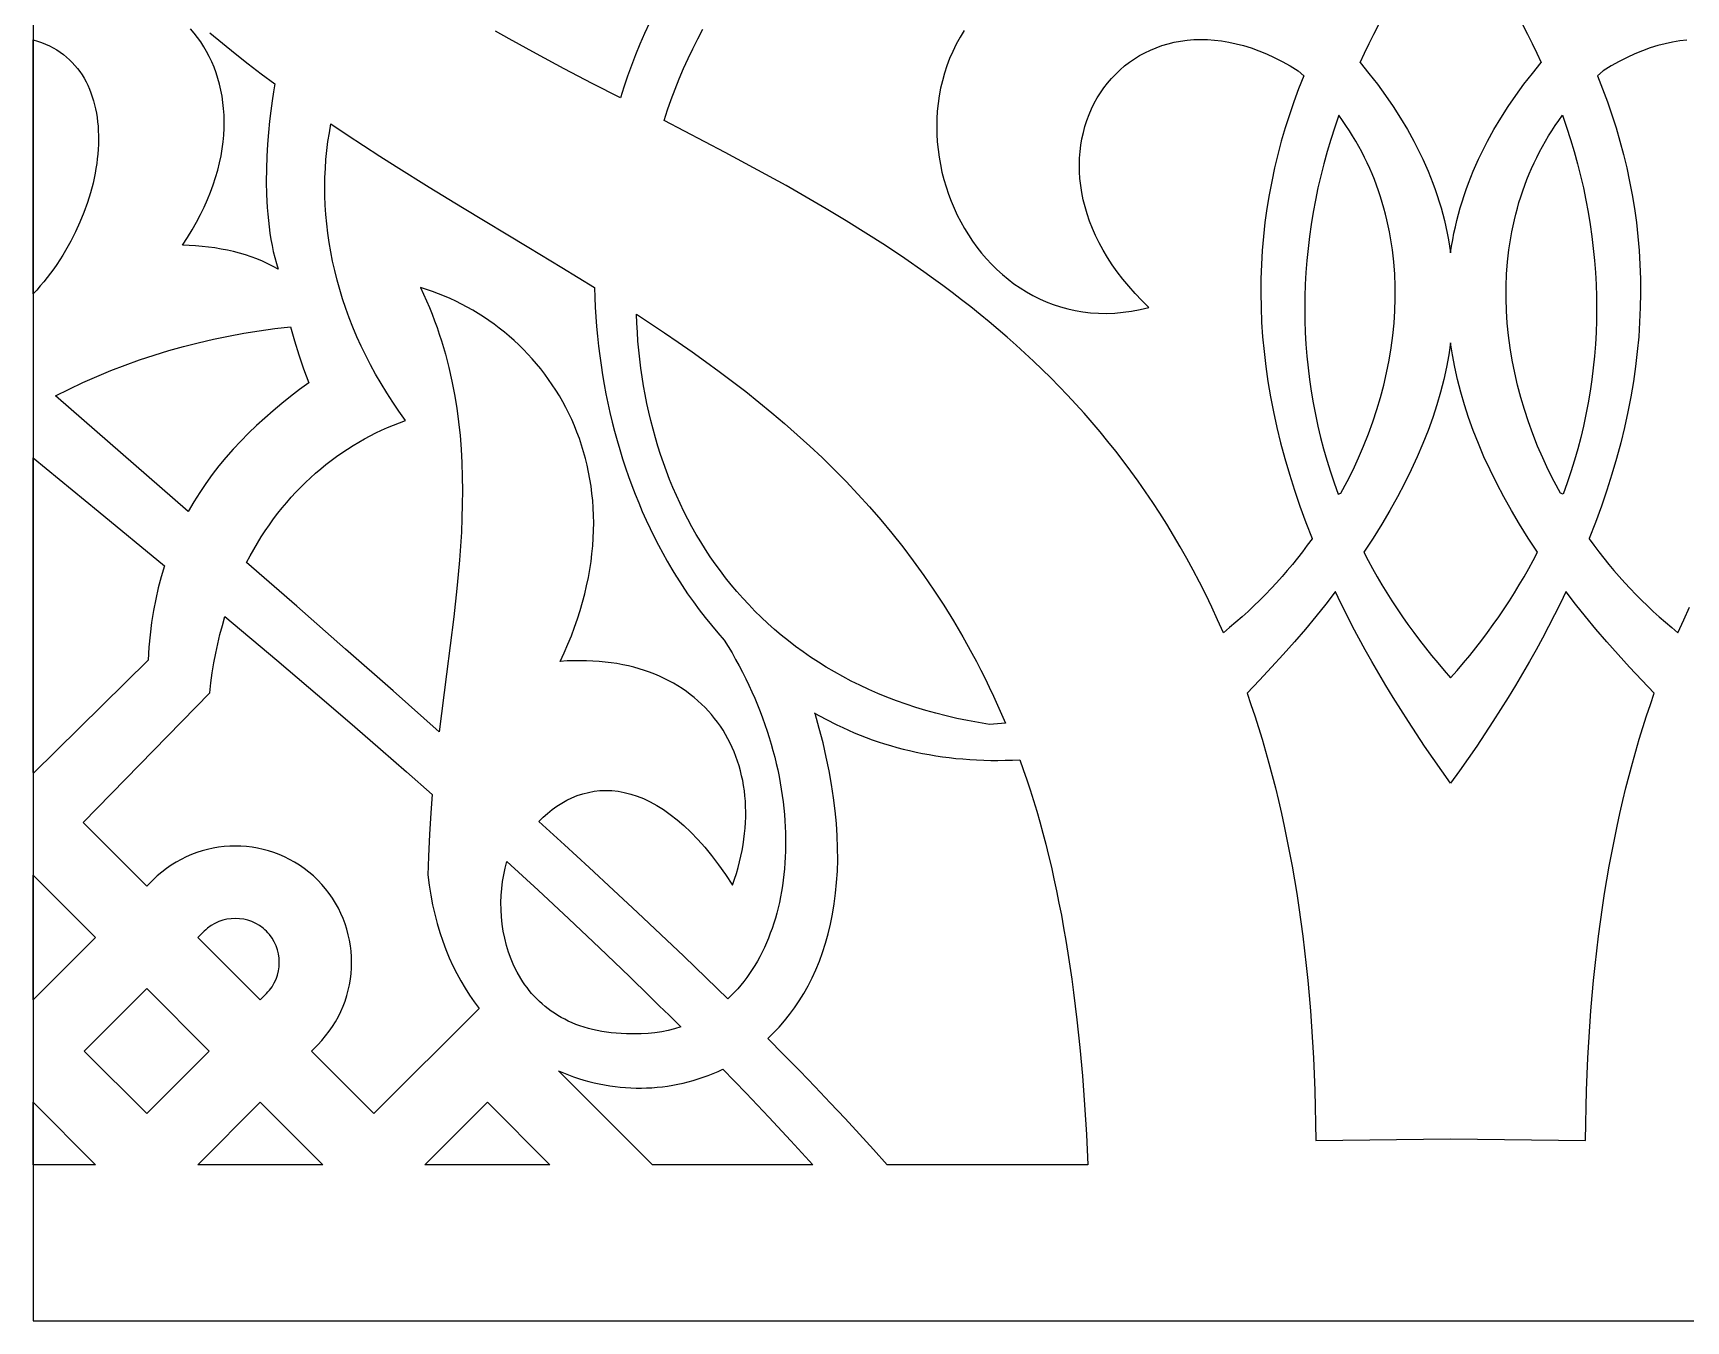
# Model space of a CAD drawing. Extents: x -53 to 63, y 97 to 137.
# Drawn here: x -53.04 to -23.91, y 96.79 to 119.49 of the extents above; entities that cross this region are included whole.
import ezdxf

# ---------------------------------------------------------------- set-up
doc = ezdxf.new("R2010")
doc.units = 0
doc.header["$MEASUREMENT"] = 0
doc.layers.get('0').update_dxf_attribs({"linetype": 'CONTINUOUS'})
doc.layers.add('LAYER_1', color=18, linetype='CONTINUOUS')

msp = doc.modelspace()

# ---------------------------------------------------------------- linework, layer by layer
msp.add_line((-53.042, 136.793), (-53.042, 96.793))
at = {"layer": 'LAYER_1'}
for points in [[(-49.927, 119.495), (-49.706, 119.31), (-49.482, 119.128), (-49.254, 118.948), (-49.021, 118.769), (-48.782, 118.592), (-48.806, 118.451), (-48.83, 118.292), (-48.854, 118.119), (-48.875, 117.933), (-48.895, 117.736), (-48.911, 117.529), (-48.923, 117.314), (-48.93, 117.093), (-48.932, 116.868), (-48.928, 116.641), (-48.916, 116.413), (-48.907, 116.299), (-48.896, 116.186), (-48.883, 116.074), (-48.868, 115.962), (-48.85, 115.852), (-48.83, 115.743), (-48.808, 115.636), (-48.782, 115.531), (-48.754, 115.428), (-48.723, 115.327), (-48.813, 115.377), (-48.905, 115.423), (-49, 115.467), (-49.097, 115.507), (-49.197, 115.544), (-49.299, 115.578), (-49.403, 115.608), (-49.509, 115.636), (-49.616, 115.66), (-49.726, 115.682), (-49.836, 115.701), (-49.949, 115.716), (-50.063, 115.729), (-50.178, 115.739), (-50.294, 115.747), (-50.411, 115.751), (-50.322, 115.886), (-50.239, 116.021), (-50.162, 116.156), (-50.092, 116.289), (-50.027, 116.422), (-49.968, 116.554), (-49.914, 116.685), (-49.867, 116.816), (-49.825, 116.945), (-49.788, 117.073), (-49.756, 117.199), (-49.73, 117.324), (-49.709, 117.448), (-49.693, 117.57), (-49.681, 117.691), (-49.675, 117.81), (-49.673, 117.927), (-49.676, 118.043), (-49.684, 118.156), (-49.695, 118.267), (-49.711, 118.376), (-49.732, 118.483), (-49.756, 118.588), (-49.784, 118.69), (-49.817, 118.79), (-49.853, 118.887), (-49.893, 118.981), (-49.936, 119.073), (-49.983, 119.162), (-50.033, 119.248), (-50.087, 119.331), (-50.143, 119.411), (-50.203, 119.488), (-50.266, 119.561)], [(-42.182, 119.668), (-42.266, 119.482), (-42.347, 119.294), (-42.424, 119.106), (-42.497, 118.917), (-42.566, 118.726), (-42.63, 118.535), (-42.691, 118.344), (-43.187, 118.601), (-43.68, 118.859), (-44.169, 119.12), (-44.653, 119.385), (-44.893, 119.519)], [(-36.633, 119.535), (-36.707, 119.414), (-36.774, 119.291), (-36.835, 119.165), (-36.89, 119.038), (-36.939, 118.909), (-36.982, 118.779), (-37.018, 118.647), (-37.049, 118.515), (-37.074, 118.381), (-37.094, 118.247), (-37.107, 118.112), (-37.116, 117.977), (-37.118, 117.841), (-37.116, 117.706), (-37.108, 117.571), (-37.095, 117.437), (-37.076, 117.303), (-37.053, 117.17), (-37.025, 117.038), (-36.991, 116.908), (-36.953, 116.779), (-36.911, 116.651), (-36.863, 116.526), (-36.811, 116.402), (-36.755, 116.281), (-36.694, 116.162), (-36.629, 116.045), (-36.559, 115.932), (-36.486, 115.822), (-36.408, 115.714), (-36.326, 115.611), (-36.241, 115.51), (-36.151, 115.414), (-36.058, 115.322), (-35.961, 115.234), (-35.861, 115.15), (-35.757, 115.071), (-35.649, 114.996), (-35.538, 114.927), (-35.424, 114.863), (-35.307, 114.804), (-35.187, 114.75), (-35.064, 114.703), (-34.937, 114.661), (-34.808, 114.626), (-34.677, 114.597), (-34.542, 114.574), (-34.405, 114.559), (-34.265, 114.55), (-34.123, 114.548), (-33.978, 114.554), (-33.832, 114.567), (-33.683, 114.588), (-33.532, 114.617), (-33.378, 114.654), (-33.505, 114.777), (-33.623, 114.901), (-33.735, 115.026), (-33.839, 115.152), (-33.936, 115.279), (-34.026, 115.406), (-34.109, 115.534), (-34.185, 115.662), (-34.254, 115.79), (-34.317, 115.918), (-34.373, 116.046), (-34.423, 116.173), (-34.467, 116.3), (-34.504, 116.426), (-34.535, 116.552), (-34.561, 116.677), (-34.58, 116.801), (-34.593, 116.923), (-34.601, 117.044), (-34.603, 117.164), (-34.6, 117.282), (-34.591, 117.399), (-34.578, 117.513), (-34.558, 117.626), (-34.534, 117.736), (-34.505, 117.844), (-34.471, 117.95), (-34.432, 118.053), (-34.389, 118.153), (-34.341, 118.251), (-34.289, 118.345), (-34.232, 118.436), (-34.171, 118.524), (-34.106, 118.608), (-34.037, 118.689), (-33.964, 118.766), (-33.887, 118.839), (-33.807, 118.908), (-33.722, 118.973), (-33.635, 119.034), (-33.544, 119.09), (-33.449, 119.142), (-33.352, 119.189), (-33.251, 119.23), (-33.148, 119.267), (-33.041, 119.299), (-32.932, 119.326), (-32.82, 119.347), (-32.706, 119.362), (-32.589, 119.372), (-32.469, 119.375), (-32.348, 119.373), (-32.224, 119.365), (-32.098, 119.35), (-31.971, 119.329), (-31.841, 119.301), (-31.71, 119.267), (-31.577, 119.225), (-31.442, 119.177), (-31.307, 119.121), (-31.17, 119.058), (-31.031, 118.988), (-30.892, 118.91), (-30.751, 118.824), (-30.65, 118.732), (-30.65, 118.732), (-30.74, 118.505), (-30.824, 118.277), (-30.903, 118.048), (-30.977, 117.816), (-31.045, 117.584), (-31.107, 117.349), (-31.164, 117.113), (-31.215, 116.875), (-31.26, 116.635), (-31.3, 116.394), (-31.333, 116.15), (-31.36, 115.905), (-31.382, 115.658), (-31.396, 115.409), (-31.405, 115.158), (-31.407, 114.906), (-31.403, 114.651), (-31.392, 114.394), (-31.374, 114.135), (-31.35, 113.875), (-31.319, 113.612), (-31.281, 113.347), (-31.236, 113.08), (-31.184, 112.811), (-31.125, 112.54), (-31.058, 112.266), (-30.984, 111.991), (-30.903, 111.713), (-30.815, 111.433), (-30.719, 111.15), (-30.615, 110.866), (-30.503, 110.579), (-30.503, 110.577), (-30.587, 110.462), (-30.672, 110.349), (-30.759, 110.237), (-30.849, 110.126), (-30.94, 110.017), (-31.033, 109.91), (-31.128, 109.803), (-31.225, 109.699), (-31.324, 109.595), (-31.425, 109.494), (-31.528, 109.394), (-31.632, 109.296), (-31.738, 109.199), (-31.846, 109.105), (-31.956, 109.012), (-32.067, 108.921), (-32.168, 109.149), (-32.272, 109.373), (-32.378, 109.593), (-32.486, 109.809), (-32.597, 110.021), (-32.71, 110.23), (-32.826, 110.435), (-32.944, 110.636), (-33.064, 110.834), (-33.186, 111.028), (-33.311, 111.218), (-33.437, 111.406), (-33.566, 111.59), (-33.697, 111.77), (-33.83, 111.948), (-33.964, 112.122), (-34.101, 112.293), (-34.24, 112.461), (-34.38, 112.627), (-34.522, 112.789), (-34.666, 112.948), (-34.812, 113.105), (-34.959, 113.259), (-35.108, 113.41), (-35.259, 113.559), (-35.411, 113.705), (-35.565, 113.848), (-35.72, 113.989), (-35.876, 114.128), (-36.034, 114.265), (-36.193, 114.399), (-36.354, 114.531), (-36.516, 114.661), (-36.679, 114.788), (-36.843, 114.914), (-37.008, 115.038), (-37.174, 115.16), (-37.342, 115.28), (-37.68, 115.514), (-38.021, 115.742), (-38.366, 115.964), (-38.714, 116.18), (-39.064, 116.391), (-39.417, 116.598), (-39.772, 116.8), (-40.128, 116.998), (-40.486, 117.192), (-40.844, 117.384), (-41.204, 117.574), (-41.923, 117.948), (-41.862, 118.134), (-41.797, 118.319), (-41.728, 118.502), (-41.655, 118.683), (-41.579, 118.862), (-41.499, 119.039), (-41.416, 119.213), (-41.329, 119.386), (-41.238, 119.556)], [(-29.335, 119.632), (-29.421, 119.465), (-29.504, 119.298), (-29.585, 119.13), (-29.662, 118.963), (-29.658, 118.969), (-29.501, 118.778), (-29.351, 118.585), (-29.208, 118.389), (-29.072, 118.191), (-28.943, 117.99), (-28.822, 117.787), (-28.709, 117.581), (-28.655, 117.478), (-28.604, 117.373), (-28.554, 117.268), (-28.506, 117.163), (-28.46, 117.056), (-28.417, 116.95), (-28.375, 116.842), (-28.336, 116.734), (-28.298, 116.625), (-28.263, 116.516), (-28.23, 116.406), (-28.199, 116.295), (-28.171, 116.184), (-28.144, 116.072), (-28.12, 115.959), (-28.098, 115.846), (-28.079, 115.732), (-28.061, 115.618), (-28.044, 115.732), (-28.024, 115.846), (-28.003, 115.959), (-27.978, 116.072), (-27.952, 116.184), (-27.923, 116.295), (-27.892, 116.406), (-27.859, 116.516), (-27.824, 116.625), (-27.787, 116.734), (-27.747, 116.842), (-27.706, 116.95), (-27.662, 117.056), (-27.616, 117.163), (-27.569, 117.268), (-27.519, 117.373), (-27.467, 117.478), (-27.413, 117.581), (-27.3, 117.787), (-27.179, 117.99), (-27.05, 118.191), (-26.914, 118.389), (-26.771, 118.585), (-26.621, 118.778), (-26.464, 118.969), (-26.46, 118.963), (-26.537, 119.13), (-26.618, 119.298), (-26.701, 119.465), (-26.787, 119.632)], [(-23.899, 119.365), (-24.024, 119.35), (-24.152, 119.329), (-24.282, 119.301), (-24.413, 119.267), (-24.546, 119.225), (-24.68, 119.177), (-24.816, 119.121), (-24.953, 119.058), (-25.091, 118.988), (-25.231, 118.91), (-25.371, 118.824), (-25.473, 118.732), (-25.473, 118.732), (-25.383, 118.505), (-25.299, 118.277), (-25.22, 118.048), (-25.146, 117.816), (-25.078, 117.584), (-25.015, 117.349), (-24.958, 117.113), (-24.907, 116.875), (-24.862, 116.635), (-24.823, 116.394), (-24.789, 116.15), (-24.762, 115.905), (-24.741, 115.658), (-24.726, 115.409), (-24.717, 115.158), (-24.715, 114.906), (-24.72, 114.651), (-24.731, 114.394), (-24.748, 114.135), (-24.772, 113.875), (-24.804, 113.612), (-24.842, 113.347), (-24.887, 113.08), (-24.939, 112.811), (-24.998, 112.54), (-25.064, 112.266), (-25.138, 111.991), (-25.219, 111.713), (-25.308, 111.433), (-25.404, 111.15), (-25.508, 110.866), (-25.619, 110.579), (-25.619, 110.577), (-25.536, 110.462), (-25.451, 110.349), (-25.363, 110.237), (-25.274, 110.126), (-25.183, 110.017), (-25.089, 109.91), (-24.994, 109.803), (-24.897, 109.699), (-24.798, 109.595), (-24.698, 109.494), (-24.595, 109.394), (-24.49, 109.296), (-24.384, 109.199), (-24.276, 109.105), (-24.166, 109.012), (-24.055, 108.921), (-23.954, 109.149), (-23.851, 109.373)], [(-53.042, 96.793), (-31.258, 96.793), (63.41, 96.793)]]:
    msp.add_lwpolyline(points, dxfattribs=at)
for points in [[(-53.042, 114.89), (-53.042, 119.369), (-52.966, 119.347), (-52.892, 119.321), (-52.821, 119.293), (-52.753, 119.262), (-52.687, 119.228), (-52.624, 119.192), (-52.564, 119.152), (-52.507, 119.111), (-52.452, 119.066), (-52.4, 119.019), (-52.351, 118.97), (-52.304, 118.919), (-52.26, 118.865), (-52.218, 118.81), (-52.179, 118.752), (-52.143, 118.692), (-52.109, 118.63), (-52.077, 118.567), (-52.048, 118.501), (-52.022, 118.434), (-51.998, 118.365), (-51.976, 118.295), (-51.957, 118.223), (-51.94, 118.15), (-51.926, 118.076), (-51.914, 118), (-51.904, 117.923), (-51.897, 117.845), (-51.892, 117.766), (-51.89, 117.685), (-51.889, 117.604), (-51.891, 117.522), (-51.895, 117.44), (-51.901, 117.356), (-51.91, 117.272), (-51.921, 117.188), (-51.934, 117.103), (-51.949, 117.017), (-51.966, 116.931), (-51.985, 116.845), (-52.03, 116.673), (-52.084, 116.5), (-52.145, 116.327), (-52.215, 116.156), (-52.292, 115.986), (-52.377, 115.819), (-52.423, 115.736), (-52.47, 115.654), (-52.519, 115.572), (-52.57, 115.492), (-52.623, 115.412), (-52.677, 115.334), (-52.734, 115.257), (-52.792, 115.181), (-52.852, 115.106), (-52.914, 115.032), (-52.977, 114.96)], [(-30.033, 118.039), (-30.033, 118.04), (-30.032, 118.043), (-30.105, 117.829), (-30.173, 117.615), (-30.237, 117.4), (-30.296, 117.186), (-30.35, 116.972), (-30.399, 116.758), (-30.444, 116.544), (-30.484, 116.33), (-30.519, 116.117), (-30.549, 115.904), (-30.575, 115.691), (-30.596, 115.478), (-30.612, 115.266), (-30.624, 115.055), (-30.631, 114.843), (-30.633, 114.633), (-30.631, 114.422), (-30.624, 114.213), (-30.612, 114.004), (-30.596, 113.796), (-30.575, 113.588), (-30.549, 113.381), (-30.519, 113.175), (-30.485, 112.97), (-30.445, 112.766), (-30.401, 112.563), (-30.353, 112.36), (-30.3, 112.159), (-30.243, 111.959), (-30.181, 111.759), (-30.114, 111.561), (-30.043, 111.364), (-29.995, 111.382), (-29.886, 111.586), (-29.782, 111.792), (-29.685, 112.001), (-29.595, 112.211), (-29.511, 112.423), (-29.433, 112.637), (-29.362, 112.852), (-29.298, 113.068), (-29.24, 113.285), (-29.19, 113.503), (-29.146, 113.721), (-29.11, 113.939), (-29.081, 114.157), (-29.059, 114.375), (-29.044, 114.593), (-29.038, 114.81), (-29.038, 115.027), (-29.047, 115.242), (-29.063, 115.456), (-29.074, 115.563), (-29.087, 115.669), (-29.103, 115.775), (-29.12, 115.881), (-29.139, 115.986), (-29.16, 116.09), (-29.183, 116.194), (-29.209, 116.297), (-29.236, 116.4), (-29.266, 116.503), (-29.297, 116.604), (-29.331, 116.705), (-29.367, 116.806), (-29.405, 116.906), (-29.445, 117.005), (-29.488, 117.103), (-29.532, 117.2), (-29.579, 117.297), (-29.628, 117.393), (-29.679, 117.488), (-29.732, 117.582), (-29.788, 117.676), (-29.846, 117.768), (-29.906, 117.86), (-29.968, 117.95)], [(-26.09, 118.039), (-26.09, 118.04), (-26.091, 118.043), (-26.018, 117.829), (-25.949, 117.615), (-25.886, 117.4), (-25.827, 117.186), (-25.773, 116.972), (-25.723, 116.758), (-25.679, 116.544), (-25.639, 116.33), (-25.604, 116.117), (-25.573, 115.904), (-25.548, 115.691), (-25.527, 115.478), (-25.51, 115.266), (-25.499, 115.055), (-25.492, 114.843), (-25.49, 114.633), (-25.492, 114.422), (-25.499, 114.213), (-25.511, 114.004), (-25.527, 113.796), (-25.548, 113.588), (-25.573, 113.381), (-25.603, 113.175), (-25.638, 112.97), (-25.677, 112.766), (-25.721, 112.563), (-25.77, 112.36), (-25.823, 112.159), (-25.88, 111.959), (-25.942, 111.759), (-26.009, 111.561), (-26.08, 111.364), (-26.128, 111.382), (-26.237, 111.586), (-26.34, 111.792), (-26.437, 112.001), (-26.528, 112.211), (-26.612, 112.423), (-26.69, 112.637), (-26.761, 112.852), (-26.825, 113.068), (-26.883, 113.285), (-26.933, 113.503), (-26.977, 113.721), (-27.013, 113.939), (-27.042, 114.157), (-27.064, 114.375), (-27.078, 114.593), (-27.085, 114.81), (-27.084, 115.027), (-27.076, 115.242), (-27.059, 115.456), (-27.048, 115.563), (-27.035, 115.669), (-27.02, 115.775), (-27.003, 115.881), (-26.983, 115.986), (-26.962, 116.09), (-26.939, 116.194), (-26.914, 116.297), (-26.886, 116.4), (-26.857, 116.503), (-26.825, 116.604), (-26.791, 116.705), (-26.755, 116.806), (-26.717, 116.906), (-26.677, 117.005), (-26.635, 117.103), (-26.59, 117.2), (-26.544, 117.297), (-26.495, 117.393), (-26.444, 117.488), (-26.39, 117.582), (-26.335, 117.676), (-26.277, 117.768), (-26.217, 117.86), (-26.154, 117.95)], [(-40.8, 102.469), (-41.183, 102.842), (-41.576, 103.22), (-41.978, 103.603), (-42.39, 103.99), (-42.811, 104.383), (-43.24, 104.781), (-43.679, 105.184), (-44.128, 105.593), (-44.053, 105.668), (-43.976, 105.738), (-43.896, 105.804), (-43.812, 105.864), (-43.726, 105.919), (-43.638, 105.969), (-43.546, 106.013), (-43.452, 106.051), (-43.356, 106.083), (-43.257, 106.108), (-43.156, 106.127), (-43.053, 106.138), (-42.949, 106.142), (-42.842, 106.138), (-42.733, 106.127), (-42.623, 106.107), (-42.511, 106.079), (-42.398, 106.042), (-42.283, 105.997), (-42.167, 105.942), (-42.05, 105.878), (-41.932, 105.804), (-41.813, 105.72), (-41.693, 105.626), (-41.573, 105.521), (-41.451, 105.406), (-41.33, 105.279), (-41.207, 105.142), (-41.085, 104.993), (-40.962, 104.832), (-40.839, 104.659), (-40.717, 104.473), (-40.681, 104.576), (-40.648, 104.679), (-40.619, 104.781), (-40.592, 104.883), (-40.568, 104.984), (-40.548, 105.084), (-40.53, 105.184), (-40.515, 105.283), (-40.503, 105.381), (-40.494, 105.479), (-40.487, 105.576), (-40.484, 105.671), (-40.483, 105.766), (-40.485, 105.86), (-40.49, 105.954), (-40.498, 106.046), (-40.508, 106.136), (-40.521, 106.226), (-40.537, 106.315), (-40.555, 106.402), (-40.576, 106.489), (-40.6, 106.573), (-40.626, 106.657), (-40.655, 106.739), (-40.687, 106.82), (-40.721, 106.899), (-40.758, 106.977), (-40.797, 107.054), (-40.839, 107.128), (-40.883, 107.201), (-40.93, 107.273), (-40.979, 107.342), (-41.031, 107.41), (-41.085, 107.477), (-41.142, 107.541), (-41.2, 107.603), (-41.262, 107.664), (-41.325, 107.722), (-41.391, 107.779), (-41.46, 107.833), (-41.53, 107.886), (-41.603, 107.936), (-41.679, 107.984), (-41.756, 108.03), (-41.836, 108.073), (-41.918, 108.115), (-42.002, 108.154), (-42.088, 108.19), (-42.177, 108.224), (-42.267, 108.256), (-42.36, 108.285), (-42.455, 108.312), (-42.552, 108.336), (-42.651, 108.357), (-42.752, 108.376), (-42.855, 108.391), (-42.96, 108.405), (-43.067, 108.415), (-43.176, 108.422), (-43.287, 108.427), (-43.401, 108.428), (-43.516, 108.427), (-43.632, 108.423), (-43.751, 108.415), (-43.681, 108.567), (-43.616, 108.719), (-43.556, 108.869), (-43.5, 109.018), (-43.448, 109.167), (-43.401, 109.314), (-43.359, 109.46), (-43.321, 109.605), (-43.287, 109.749), (-43.257, 109.892), (-43.232, 110.034), (-43.21, 110.174), (-43.193, 110.313), (-43.18, 110.451), (-43.17, 110.587), (-43.165, 110.723), (-43.163, 110.856), (-43.165, 110.989), (-43.171, 111.12), (-43.18, 111.249), (-43.193, 111.377), (-43.209, 111.503), (-43.229, 111.628), (-43.252, 111.751), (-43.278, 111.873), (-43.307, 111.993), (-43.34, 112.111), (-43.376, 112.228), (-43.415, 112.342), (-43.457, 112.455), (-43.502, 112.566), (-43.549, 112.676), (-43.6, 112.783), (-43.653, 112.888), (-43.709, 112.992), (-43.767, 113.093), (-43.828, 113.193), (-43.892, 113.29), (-43.958, 113.385), (-44.026, 113.479), (-44.097, 113.57), (-44.17, 113.659), (-44.245, 113.745), (-44.322, 113.83), (-44.401, 113.912), (-44.482, 113.992), (-44.566, 114.07), (-44.651, 114.145), (-44.737, 114.218), (-44.826, 114.288), (-44.916, 114.356), (-45.008, 114.422), (-45.102, 114.485), (-45.196, 114.545), (-45.293, 114.603), (-45.391, 114.658), (-45.49, 114.711), (-45.59, 114.761), (-45.691, 114.808), (-45.794, 114.852), (-45.898, 114.894), (-46.002, 114.933), (-46.108, 114.969), (-46.214, 115.002), (-46.16, 114.886), (-46.108, 114.769), (-46.058, 114.653), (-46.011, 114.536), (-45.966, 114.419), (-45.923, 114.301), (-45.883, 114.184), (-45.845, 114.066), (-45.809, 113.948), (-45.775, 113.83), (-45.743, 113.712), (-45.713, 113.593), (-45.66, 113.356), (-45.614, 113.117), (-45.575, 112.878), (-45.543, 112.638), (-45.518, 112.397), (-45.499, 112.156), (-45.485, 111.913), (-45.478, 111.67), (-45.475, 111.427), (-45.478, 111.182), (-45.484, 110.937), (-45.495, 110.691), (-45.51, 110.444), (-45.528, 110.197), (-45.549, 109.948), (-45.573, 109.7), (-45.628, 109.2), (-45.689, 108.697), (-45.754, 108.192), (-45.886, 107.173), (-46.699, 107.895), (-47.536, 108.633), (-48.395, 109.387), (-49.278, 110.158), (-49.216, 110.275), (-49.153, 110.39), (-49.087, 110.502), (-49.02, 110.611), (-48.95, 110.719), (-48.878, 110.823), (-48.805, 110.925), (-48.729, 111.025), (-48.652, 111.122), (-48.572, 111.217), (-48.492, 111.309), (-48.409, 111.399), (-48.325, 111.486), (-48.239, 111.571), (-48.152, 111.653), (-48.063, 111.733), (-47.972, 111.81), (-47.881, 111.884), (-47.788, 111.956), (-47.693, 112.026), (-47.598, 112.093), (-47.501, 112.157), (-47.403, 112.219), (-47.304, 112.279), (-47.204, 112.335), (-47.103, 112.39), (-47.002, 112.441), (-46.899, 112.49), (-46.795, 112.537), (-46.691, 112.581), (-46.586, 112.622), (-46.48, 112.661), (-46.595, 112.823), (-46.705, 112.985), (-46.81, 113.148), (-46.91, 113.312), (-47.005, 113.476), (-47.095, 113.641), (-47.18, 113.806), (-47.26, 113.972), (-47.335, 114.138), (-47.405, 114.304), (-47.471, 114.47), (-47.532, 114.637), (-47.588, 114.803), (-47.639, 114.97), (-47.685, 115.136), (-47.727, 115.302), (-47.765, 115.468), (-47.797, 115.634), (-47.825, 115.799), (-47.849, 115.964), (-47.868, 116.129), (-47.883, 116.293), (-47.893, 116.456), (-47.899, 116.619), (-47.901, 116.781), (-47.898, 116.942), (-47.891, 117.102), (-47.88, 117.261), (-47.864, 117.419), (-47.845, 117.576), (-47.821, 117.732), (-47.793, 117.887), (-47.507, 117.694), (-47.219, 117.505), (-46.931, 117.318), (-46.641, 117.134), (-46.059, 116.771), (-45.475, 116.415), (-44.306, 115.712), (-43.724, 115.359), (-43.147, 115.003), (-43.142, 114.831), (-43.134, 114.658), (-43.124, 114.486), (-43.111, 114.315), (-43.096, 114.144), (-43.077, 113.973), (-43.057, 113.803), (-43.033, 113.634), (-43.007, 113.465), (-42.978, 113.297), (-42.947, 113.13), (-42.913, 112.964), (-42.876, 112.799), (-42.837, 112.634), (-42.795, 112.471), (-42.751, 112.309), (-42.704, 112.148), (-42.655, 111.988), (-42.603, 111.829), (-42.549, 111.672), (-42.492, 111.516), (-42.432, 111.361), (-42.37, 111.208), (-42.306, 111.056), (-42.239, 110.906), (-42.169, 110.758), (-42.098, 110.611), (-42.023, 110.466), (-41.946, 110.323), (-41.867, 110.182), (-41.786, 110.043), (-41.702, 109.905), (-41.71, 109.914), (-41.7, 109.901), (-41.605, 109.753), (-41.507, 109.608), (-41.406, 109.465), (-41.303, 109.325), (-41.197, 109.187), (-41.088, 109.053), (-40.976, 108.921), (-40.861, 108.792), (-40.792, 108.679), (-40.725, 108.566), (-40.661, 108.452), (-40.599, 108.338), (-40.539, 108.224), (-40.482, 108.109), (-40.427, 107.995), (-40.374, 107.88), (-40.324, 107.765), (-40.276, 107.649), (-40.23, 107.534), (-40.186, 107.419), (-40.145, 107.304), (-40.106, 107.189), (-40.07, 107.074), (-40.035, 106.959), (-40.003, 106.844), (-39.973, 106.73), (-39.945, 106.616), (-39.92, 106.502), (-39.896, 106.389), (-39.875, 106.276), (-39.856, 106.163), (-39.839, 106.051), (-39.824, 105.94), (-39.811, 105.829), (-39.801, 105.719), (-39.792, 105.609), (-39.786, 105.5), (-39.782, 105.392), (-39.78, 105.285), (-39.78, 105.178), (-39.782, 105.073), (-39.786, 104.968), (-39.792, 104.864), (-39.8, 104.762), (-39.81, 104.66), (-39.822, 104.559), (-39.836, 104.46), (-39.852, 104.362), (-39.87, 104.265), (-39.89, 104.169), (-39.912, 104.075), (-39.935, 103.982), (-39.961, 103.89), (-39.989, 103.8), (-40.018, 103.711), (-40.05, 103.624), (-40.083, 103.538), (-40.118, 103.454), (-40.155, 103.372), (-40.194, 103.291), (-40.235, 103.212), (-40.277, 103.134), (-40.321, 103.059), (-40.368, 102.985), (-40.415, 102.914), (-40.465, 102.844), (-40.517, 102.776), (-40.57, 102.711), (-40.625, 102.647), (-40.681, 102.585), (-40.74, 102.526)], [(-42.408, 114.533), (-42.161, 114.371), (-41.916, 114.207), (-41.672, 114.041), (-41.43, 113.872), (-41.19, 113.701), (-40.952, 113.527), (-40.716, 113.349), (-40.483, 113.169), (-40.252, 112.985), (-40.023, 112.797), (-39.798, 112.606), (-39.575, 112.41), (-39.355, 112.211), (-39.138, 112.006), (-38.924, 111.797), (-38.714, 111.583), (-38.507, 111.365), (-38.304, 111.14), (-38.105, 110.91), (-37.909, 110.675), (-37.717, 110.433), (-37.53, 110.186), (-37.346, 109.932), (-37.167, 109.671), (-36.993, 109.404), (-36.823, 109.13), (-36.658, 108.849), (-36.497, 108.56), (-36.419, 108.413), (-36.342, 108.264), (-36.266, 108.112), (-36.192, 107.959), (-36.119, 107.804), (-36.047, 107.647), (-35.977, 107.488), (-35.907, 107.327), (-36.047, 107.314), (-36.188, 107.304), (-36.384, 107.337), (-36.576, 107.373), (-36.765, 107.412), (-36.95, 107.455), (-37.132, 107.502), (-37.311, 107.552), (-37.487, 107.606), (-37.659, 107.662), (-37.828, 107.723), (-37.994, 107.786), (-38.156, 107.852), (-38.315, 107.922), (-38.471, 107.994), (-38.624, 108.07), (-38.774, 108.149), (-38.92, 108.23), (-39.063, 108.315), (-39.203, 108.402), (-39.34, 108.492), (-39.474, 108.584), (-39.604, 108.679), (-39.732, 108.777), (-39.856, 108.878), (-39.977, 108.98), (-40.096, 109.086), (-40.211, 109.193), (-40.323, 109.303), (-40.431, 109.416), (-40.537, 109.53), (-40.64, 109.647), (-40.74, 109.766), (-40.837, 109.887), (-40.93, 110.009), (-41.021, 110.134), (-41.109, 110.261), (-41.194, 110.39), (-41.276, 110.52), (-41.355, 110.652), (-41.431, 110.786), (-41.504, 110.922), (-41.574, 111.059), (-41.641, 111.198), (-41.705, 111.338), (-41.767, 111.479), (-41.825, 111.622), (-41.881, 111.767), (-41.934, 111.912), (-41.984, 112.059), (-42.031, 112.207), (-42.076, 112.356), (-42.117, 112.507), (-42.156, 112.658), (-42.192, 112.81), (-42.225, 112.963), (-42.256, 113.117), (-42.284, 113.272), (-42.309, 113.428), (-42.331, 113.584), (-42.351, 113.741), (-42.367, 113.898), (-42.382, 114.056), (-42.393, 114.215), (-42.402, 114.374)], [(-50.307, 111.057), (-52.648, 113.093), (-52.407, 113.214), (-52.163, 113.328), (-51.917, 113.437), (-51.669, 113.54), (-51.418, 113.637), (-51.165, 113.728), (-50.91, 113.813), (-50.652, 113.892), (-50.392, 113.965), (-50.13, 114.032), (-49.865, 114.093), (-49.598, 114.148), (-49.328, 114.198), (-49.056, 114.241), (-48.782, 114.279), (-48.505, 114.31), (-48.436, 114.065), (-48.359, 113.819), (-48.274, 113.572), (-48.182, 113.324), (-48.344, 113.205), (-48.504, 113.083), (-48.659, 112.96), (-48.811, 112.833), (-48.96, 112.704), (-49.105, 112.572), (-49.246, 112.436), (-49.382, 112.298), (-49.515, 112.156), (-49.643, 112.011), (-49.766, 111.862), (-49.884, 111.709), (-49.998, 111.552), (-50.106, 111.391), (-50.21, 111.227)], [(-28.061, 108.126), (-27.946, 108.257), (-27.834, 108.388), (-27.724, 108.521), (-27.616, 108.655), (-27.512, 108.79), (-27.409, 108.927), (-27.31, 109.064), (-27.213, 109.202), (-27.119, 109.341), (-27.027, 109.481), (-26.938, 109.622), (-26.851, 109.764), (-26.767, 109.907), (-26.686, 110.051), (-26.607, 110.196), (-26.531, 110.341), (-26.531, 110.341), (-26.694, 110.587), (-26.846, 110.832), (-26.99, 111.075), (-27.124, 111.315), (-27.25, 111.553), (-27.366, 111.789), (-27.474, 112.023), (-27.573, 112.254), (-27.663, 112.484), (-27.744, 112.711), (-27.818, 112.937), (-27.883, 113.16), (-27.939, 113.381), (-27.988, 113.6), (-28.029, 113.817), (-28.061, 114.032), (-28.094, 113.817), (-28.135, 113.6), (-28.183, 113.381), (-28.24, 113.16), (-28.305, 112.937), (-28.378, 112.711), (-28.46, 112.484), (-28.55, 112.254), (-28.649, 112.023), (-28.756, 111.789), (-28.873, 111.553), (-28.998, 111.315), (-29.133, 111.075), (-29.276, 110.832), (-29.429, 110.587), (-29.592, 110.341), (-29.592, 110.341), (-29.516, 110.196), (-29.437, 110.051), (-29.356, 109.907), (-29.272, 109.764), (-29.185, 109.622), (-29.096, 109.481), (-29.004, 109.341), (-28.91, 109.202), (-28.813, 109.064), (-28.713, 108.927), (-28.611, 108.79), (-28.506, 108.655), (-28.399, 108.521), (-28.289, 108.388), (-28.176, 108.257)], [(-53.042, 106.455), (-53.042, 112.001), (-51.894, 111.062), (-50.725, 110.097), (-50.783, 109.908), (-50.835, 109.713), (-50.881, 109.514), (-50.921, 109.31), (-50.954, 109.1), (-50.98, 108.885), (-51, 108.664), (-51.014, 108.438), (-53.033, 106.447)], [(-28.061, 100), (-25.685, 99.971), (-25.681, 100.27), (-25.675, 100.564), (-25.667, 100.855), (-25.656, 101.143), (-25.643, 101.427), (-25.627, 101.707), (-25.609, 101.984), (-25.589, 102.258), (-25.567, 102.528), (-25.542, 102.794), (-25.515, 103.058), (-25.486, 103.318), (-25.455, 103.574), (-25.421, 103.827), (-25.386, 104.077), (-25.348, 104.324), (-25.308, 104.567), (-25.266, 104.808), (-25.222, 105.045), (-25.176, 105.279), (-25.128, 105.51), (-25.078, 105.738), (-25.026, 105.963), (-24.972, 106.185), (-24.916, 106.404), (-24.859, 106.62), (-24.799, 106.833), (-24.737, 107.043), (-24.674, 107.25), (-24.609, 107.455), (-24.542, 107.657), (-24.473, 107.856), (-24.474, 107.856), (-24.694, 108.085), (-24.907, 108.312), (-25.112, 108.538), (-25.31, 108.762), (-25.5, 108.985), (-25.684, 109.205), (-25.859, 109.425), (-26.028, 109.642), (-26.029, 109.642), (-26.03, 109.642), (-26.128, 109.44), (-26.229, 109.237), (-26.335, 109.032), (-26.444, 108.827), (-26.557, 108.62), (-26.674, 108.412), (-26.794, 108.203), (-26.919, 107.993), (-27.048, 107.781), (-27.18, 107.568), (-27.317, 107.355), (-27.458, 107.14), (-27.602, 106.923), (-27.751, 106.706), (-27.904, 106.487), (-28.061, 106.267), (-28.218, 106.487), (-28.371, 106.706), (-28.52, 106.923), (-28.665, 107.14), (-28.805, 107.355), (-28.942, 107.568), (-29.075, 107.781), (-29.203, 107.993), (-29.328, 108.203), (-29.449, 108.412), (-29.565, 108.62), (-29.678, 108.827), (-29.788, 109.032), (-29.893, 109.237), (-29.994, 109.44), (-30.092, 109.642), (-30.093, 109.642), (-30.094, 109.642), (-30.263, 109.425), (-30.439, 109.205), (-30.622, 108.985), (-30.813, 108.762), (-31.01, 108.538), (-31.216, 108.312), (-31.429, 108.085), (-31.649, 107.856), (-31.65, 107.856), (-31.581, 107.657), (-31.514, 107.455), (-31.449, 107.25), (-31.385, 107.043), (-31.324, 106.833), (-31.264, 106.62), (-31.206, 106.404), (-31.15, 106.185), (-31.096, 105.963), (-31.044, 105.738), (-30.994, 105.51), (-30.946, 105.279), (-30.9, 105.045), (-30.856, 104.808), (-30.814, 104.567), (-30.774, 104.324), (-30.737, 104.077), (-30.701, 103.827), (-30.668, 103.574), (-30.636, 103.318), (-30.607, 103.058), (-30.58, 102.794), (-30.556, 102.528), (-30.533, 102.258), (-30.513, 101.984), (-30.495, 101.707), (-30.48, 101.427), (-30.466, 101.143), (-30.455, 100.855), (-30.447, 100.564), (-30.441, 100.27), (-30.437, 99.971)], [(-49.66, 109.209), (-48.746, 108.438), (-47.83, 107.658), (-47.373, 107.264), (-46.918, 106.868), (-46.463, 106.471), (-46.011, 106.071), (-46.034, 105.745), (-46.057, 105.364), (-46.075, 104.982), (-46.081, 104.808), (-46.085, 104.654), (-46.062, 104.475), (-46.034, 104.299), (-46.001, 104.128), (-45.964, 103.961), (-45.921, 103.799), (-45.874, 103.641), (-45.823, 103.487), (-45.767, 103.338), (-45.707, 103.193), (-45.643, 103.052), (-45.575, 102.916), (-45.504, 102.785), (-45.428, 102.658), (-45.349, 102.535), (-45.267, 102.416), (-45.181, 102.302), (-47.035, 100.449), (-48.137, 101.549), (-48.026, 101.66), (-47.954, 101.736), (-47.886, 101.815), (-47.823, 101.897), (-47.765, 101.981), (-47.711, 102.067), (-47.662, 102.156), (-47.617, 102.246), (-47.578, 102.338), (-47.543, 102.431), (-47.512, 102.526), (-47.487, 102.622), (-47.466, 102.718), (-47.449, 102.816), (-47.438, 102.914), (-47.431, 103.012), (-47.428, 103.111), (-47.431, 103.21), (-47.438, 103.308), (-47.449, 103.406), (-47.466, 103.504), (-47.487, 103.6), (-47.512, 103.696), (-47.543, 103.791), (-47.578, 103.884), (-47.617, 103.976), (-47.662, 104.067), (-47.711, 104.155), (-47.765, 104.241), (-47.823, 104.325), (-47.886, 104.407), (-47.954, 104.486), (-48.026, 104.563), (-48.103, 104.635), (-48.182, 104.703), (-48.263, 104.766), (-48.348, 104.825), (-48.434, 104.878), (-48.522, 104.927), (-48.613, 104.972), (-48.704, 105.012), (-48.798, 105.047), (-48.893, 105.077), (-48.988, 105.103), (-49.085, 105.124), (-49.183, 105.14), (-49.281, 105.152), (-49.379, 105.159), (-49.478, 105.161), (-49.577, 105.159), (-49.675, 105.152), (-49.773, 105.14), (-49.871, 105.124), (-49.968, 105.103), (-50.063, 105.077), (-50.158, 105.047), (-50.252, 105.012), (-50.344, 104.972), (-50.434, 104.927), (-50.522, 104.878), (-50.609, 104.825), (-50.693, 104.766), (-50.775, 104.703), (-50.854, 104.635), (-50.93, 104.563), (-51.039, 104.453), (-52.161, 105.575), (-49.928, 107.859), (-49.908, 108.038), (-49.884, 108.215), (-49.856, 108.389), (-49.824, 108.559), (-49.788, 108.726), (-49.749, 108.891), (-49.706, 109.051)], [(-34.456, 99.546), (-37.991, 99.546), (-38.232, 99.814), (-38.48, 100.086), (-38.733, 100.36), (-38.993, 100.637), (-39.26, 100.916), (-39.532, 101.198), (-39.811, 101.483), (-40.096, 101.771), (-39.994, 101.869), (-39.896, 101.972), (-39.801, 102.08), (-39.71, 102.193), (-39.623, 102.312), (-39.539, 102.436), (-39.459, 102.564), (-39.384, 102.699), (-39.313, 102.838), (-39.247, 102.983), (-39.185, 103.133), (-39.129, 103.288), (-39.077, 103.448), (-39.03, 103.614), (-38.989, 103.785), (-38.953, 103.961), (-38.923, 104.142), (-38.899, 104.329), (-38.881, 104.521), (-38.869, 104.718), (-38.863, 104.92), (-38.864, 105.128), (-38.871, 105.341), (-38.885, 105.559), (-38.906, 105.782), (-38.934, 106.011), (-38.97, 106.245), (-39.012, 106.485), (-39.063, 106.729), (-39.121, 106.979), (-39.187, 107.235), (-39.261, 107.495), (-39.269, 107.503), (-39.074, 107.396), (-38.876, 107.296), (-38.775, 107.248), (-38.673, 107.202), (-38.57, 107.158), (-38.466, 107.116), (-38.361, 107.075), (-38.255, 107.036), (-38.148, 107), (-38.039, 106.965), (-37.93, 106.931), (-37.82, 106.9), (-37.708, 106.871), (-37.596, 106.843), (-37.482, 106.818), (-37.367, 106.794), (-37.252, 106.773), (-37.135, 106.754), (-37.017, 106.736), (-36.899, 106.721), (-36.779, 106.707), (-36.658, 106.696), (-36.536, 106.687), (-36.414, 106.68), (-36.29, 106.675), (-36.165, 106.672), (-36.039, 106.672), (-35.912, 106.674), (-35.784, 106.678), (-35.655, 106.684), (-35.592, 106.509), (-35.531, 106.331), (-35.471, 106.15), (-35.413, 105.965), (-35.356, 105.777), (-35.301, 105.586), (-35.248, 105.391), (-35.197, 105.194), (-35.147, 104.993), (-35.098, 104.789), (-35.052, 104.582), (-35.007, 104.371), (-34.963, 104.158), (-34.921, 103.942), (-34.881, 103.722), (-34.843, 103.5), (-34.806, 103.274), (-34.771, 103.046), (-34.738, 102.814), (-34.706, 102.58), (-34.676, 102.343), (-34.648, 102.102), (-34.596, 101.613), (-34.551, 101.113), (-34.512, 100.601), (-34.481, 100.079)], [(-44.695, 104.889), (-44.143, 104.384), (-43.598, 103.878), (-43.06, 103.371), (-42.531, 102.863), (-42.181, 102.517), (-42.007, 102.348), (-41.834, 102.184), (-41.626, 101.977), (-41.736, 101.943), (-41.849, 101.914), (-41.964, 101.89), (-42.083, 101.872), (-42.204, 101.859), (-42.328, 101.852), (-42.455, 101.85), (-42.584, 101.854), (-42.676, 101.857), (-42.766, 101.863), (-42.853, 101.871), (-42.938, 101.882), (-43.021, 101.895), (-43.102, 101.911), (-43.181, 101.928), (-43.257, 101.948), (-43.332, 101.97), (-43.404, 101.994), (-43.475, 102.02), (-43.543, 102.048), (-43.61, 102.077), (-43.674, 102.109), (-43.737, 102.143), (-43.797, 102.178), (-43.856, 102.215), (-43.912, 102.254), (-43.967, 102.294), (-44.02, 102.336), (-44.071, 102.379), (-44.12, 102.423), (-44.167, 102.47), (-44.212, 102.517), (-44.256, 102.566), (-44.297, 102.615), (-44.337, 102.667), (-44.375, 102.719), (-44.412, 102.772), (-44.446, 102.826), (-44.51, 102.937), (-44.567, 103.052), (-44.618, 103.17), (-44.662, 103.29), (-44.699, 103.412), (-44.731, 103.536), (-44.756, 103.661), (-44.775, 103.788), (-44.788, 103.914), (-44.795, 104.04), (-44.797, 104.166), (-44.793, 104.292), (-44.784, 104.415), (-44.769, 104.537), (-44.749, 104.657), (-44.724, 104.775)], [(-53.042, 102.45), (-53.042, 104.651), (-51.942, 103.551)], [(-50.138, 103.551), (-49.038, 102.452), (-48.929, 102.562), (-48.902, 102.59), (-48.876, 102.62), (-48.83, 102.683), (-48.792, 102.749), (-48.76, 102.818), (-48.735, 102.889), (-48.718, 102.962), (-48.707, 103.036), (-48.704, 103.111), (-48.707, 103.186), (-48.718, 103.26), (-48.735, 103.333), (-48.76, 103.404), (-48.792, 103.473), (-48.83, 103.539), (-48.876, 103.602), (-48.902, 103.632), (-48.929, 103.661), (-48.958, 103.688), (-48.987, 103.714), (-49.05, 103.759), (-49.116, 103.798), (-49.185, 103.83), (-49.256, 103.854), (-49.329, 103.872), (-49.403, 103.882), (-49.478, 103.886), (-49.553, 103.882), (-49.627, 103.872), (-49.7, 103.854), (-49.771, 103.83), (-49.84, 103.798), (-49.906, 103.759), (-49.968, 103.714), (-49.998, 103.688), (-50.027, 103.661)], [(-52.14, 101.548), (-51.039, 102.649), (-49.939, 101.548), (-51.039, 100.448)], [(-39.303, 99.546), (-42.127, 99.546), (-43.784, 101.201), (-43.696, 101.164), (-43.607, 101.129), (-43.518, 101.096), (-43.428, 101.066), (-43.338, 101.038), (-43.247, 101.013), (-43.156, 100.99), (-43.064, 100.97), (-42.972, 100.952), (-42.88, 100.937), (-42.787, 100.924), (-42.694, 100.914), (-42.602, 100.906), (-42.509, 100.901), (-42.416, 100.898), (-42.323, 100.897), (-42.23, 100.899), (-42.137, 100.904), (-42.045, 100.911), (-41.953, 100.921), (-41.861, 100.933), (-41.77, 100.947), (-41.679, 100.965), (-41.588, 100.984), (-41.498, 101.006), (-41.408, 101.031), (-41.32, 101.058), (-41.232, 101.088), (-41.144, 101.12), (-41.058, 101.154), (-40.972, 101.191), (-40.887, 101.231), (-40.478, 100.808), (-40.077, 100.386), (-39.686, 99.965)], [(-51.942, 99.546), (-53.042, 99.546), (-53.042, 100.646)], [(-47.938, 99.546), (-50.139, 99.546), (-49.038, 100.646)], [(-43.934, 99.546), (-46.136, 99.546), (-45.034, 100.649)]]:
    msp.add_lwpolyline(points, close=True, dxfattribs=at)

doc.saveas('drawing.dxf')
